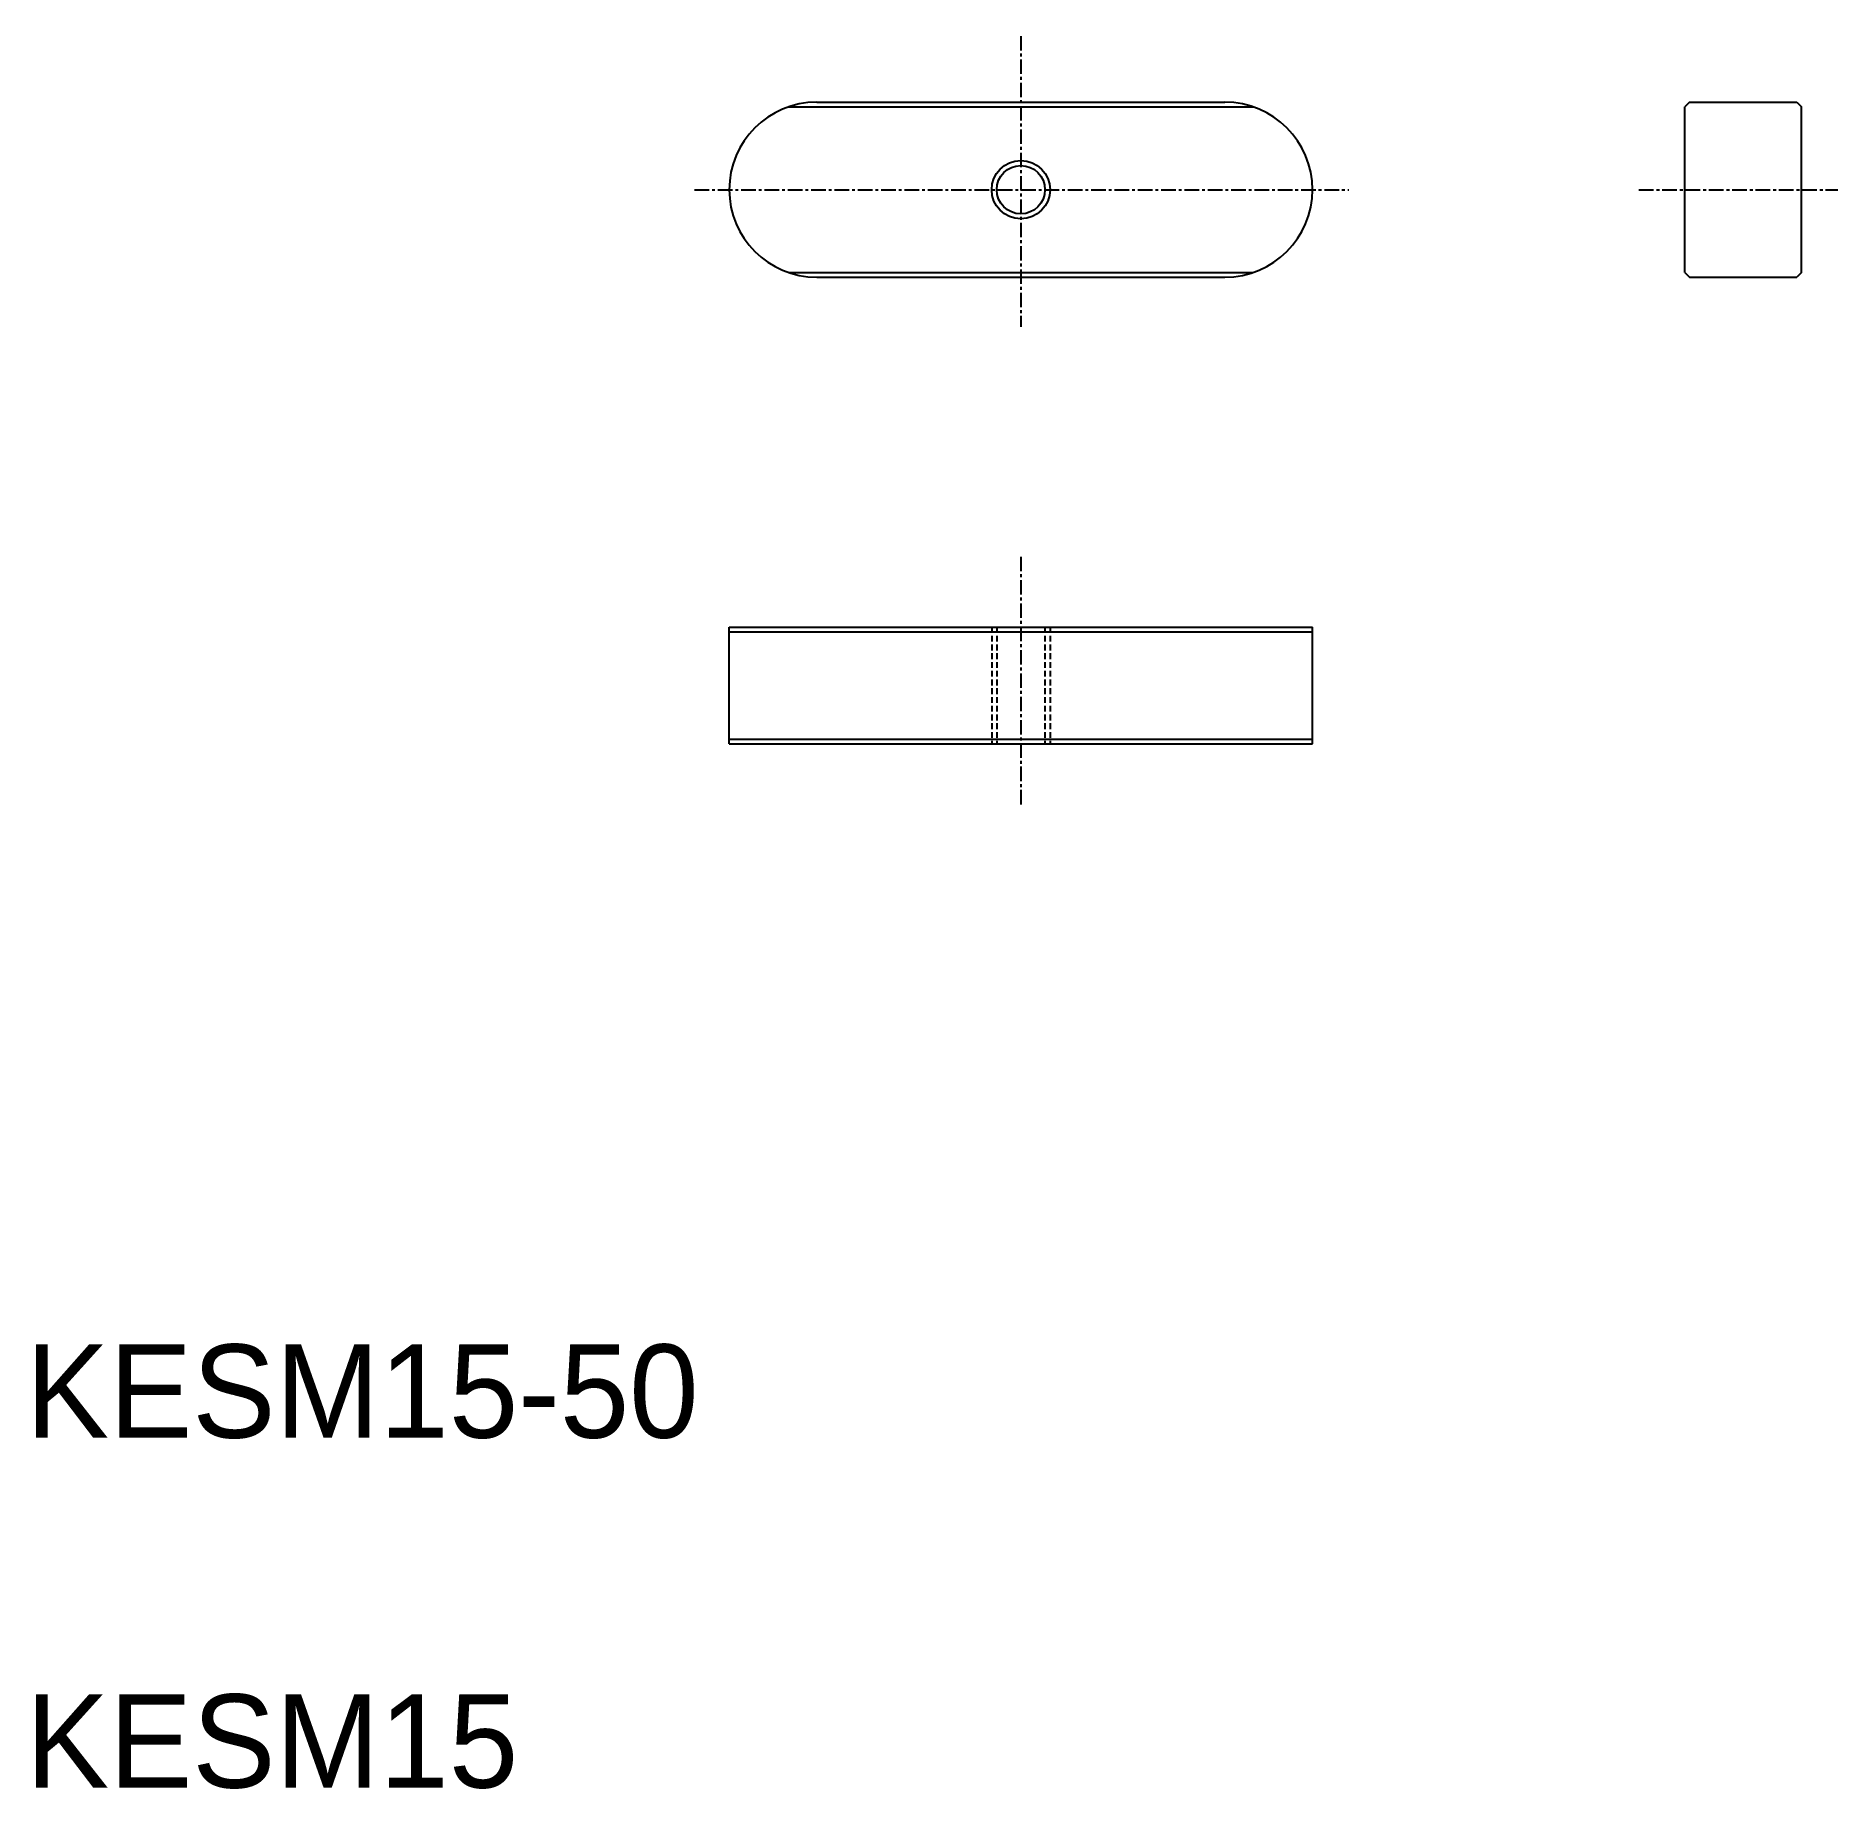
# Model space of a CAD drawing. Extents: x 21 to 175, y 20 to 170.
import ezdxf

# ---------------------------------------------------------------- set-up
doc = ezdxf.new("R2010")
doc.units = 0
doc.linetypes.add('CENTER', pattern=[2, 1.25, -0.25, 0.25, -0.25])
doc.linetypes.add('DASHED', pattern=[0.75, 0.5, -0.25])
doc.layers.get('0').update_dxf_attribs({"linetype": 'CONTINUOUS'})
doc.layers.add('CENTER', color=1, linetype='CENTER')

msp = doc.modelspace()

# ---------------------------------------------------------------- linework, layer by layer
at = {"color": 3, "linetype": 'CONTINUOUS'}
for p, q in [((85.38, 164.11), (125.21, 164.11)), ((85.38, 149.91), (125.21, 149.91)), ((80.3, 119.11), (130.3, 119.11)), ((80.3, 109.91), (130.3, 109.91))]:
    msp.add_line(p, q, dxfattribs=at)
at = {"color": 7, "linetype": 'CONTINUOUS'}
for p, q in [((87.8, 164.51), (122.8, 164.51)), ((162.62, 164.51), (162.22, 164.11)), ((162.22, 149.91), (162.22, 164.11)), ((162.62, 164.51), (171.82, 164.51)), ((171.82, 164.51), (172.22, 164.11)), ((172.22, 149.91), (172.22, 164.11)), ((80.3, 157.01), (80.3, 157.01)), ((130.3, 157.01), (130.3, 157.01)), ((162.22, 149.91), (162.62, 149.51)), ((172.22, 149.91), (171.82, 149.51)), ((87.8, 149.51), (122.8, 149.51)), ((162.62, 149.51), (171.82, 149.51)), ((80.3, 119.51), (130.3, 119.51)), ((80.3, 109.51), (80.3, 119.51)), ((130.3, 109.51), (130.3, 119.51)), ((80.3, 109.51), (130.3, 109.51)), ((92.8, 109.51), (92.8, 109.51))]:
    msp.add_line(p, q, dxfattribs=at)
at = {"color": 3, "linetype": 'DASHED'}
for p, q in [((102.8, 119.51), (102.8, 109.51)), ((103.23, 119.51), (103.23, 109.51)), ((107.36, 119.51), (107.36, 109.51)), ((107.8, 119.51), (107.8, 109.51))]:
    msp.add_line(p, q, dxfattribs=at)
at = {"color": 3, "linetype": 'CONTINUOUS'}
msp.add_circle((105.3, 157.01), 2.5, dxfattribs=at)
at = {"color": 7, "linetype": 'CONTINUOUS'}
msp.add_circle((105.3, 157.01), 2.07, dxfattribs=at)
for centre, start, end in [((87.8, 157.01), 90, 180), ((122.8, 157.01), 0, 90), ((87.8, 157.01), 180, 270), ((122.8, 157.01), 270, 0)]:
    msp.add_arc(centre, 7.5, start, end, dxfattribs=at)
at = {"layer": 'CENTER', "color": 1, "linetype": 'CENTER'}
for p, q in [((105.3, 170.18), (105.3, 145.24)), ((77.33, 157.01), (133.43, 157.01)), ((158.29, 157.01), (175.35, 157.01)), ((105.3, 125.54), (105.3, 104.27))]:
    msp.add_line(p, q, dxfattribs=at)

# ---------------------------------------------------------------- texts
at = {"color": 7, "linetype": 'CONTINUOUS'}
for s, p in [('KESM15-50', (20, 50)), ('KESM15', (20, 20))]:
    msp.add_text(s, height=8, dxfattribs=at).set_placement(p)

doc.saveas('drawing.dxf')
